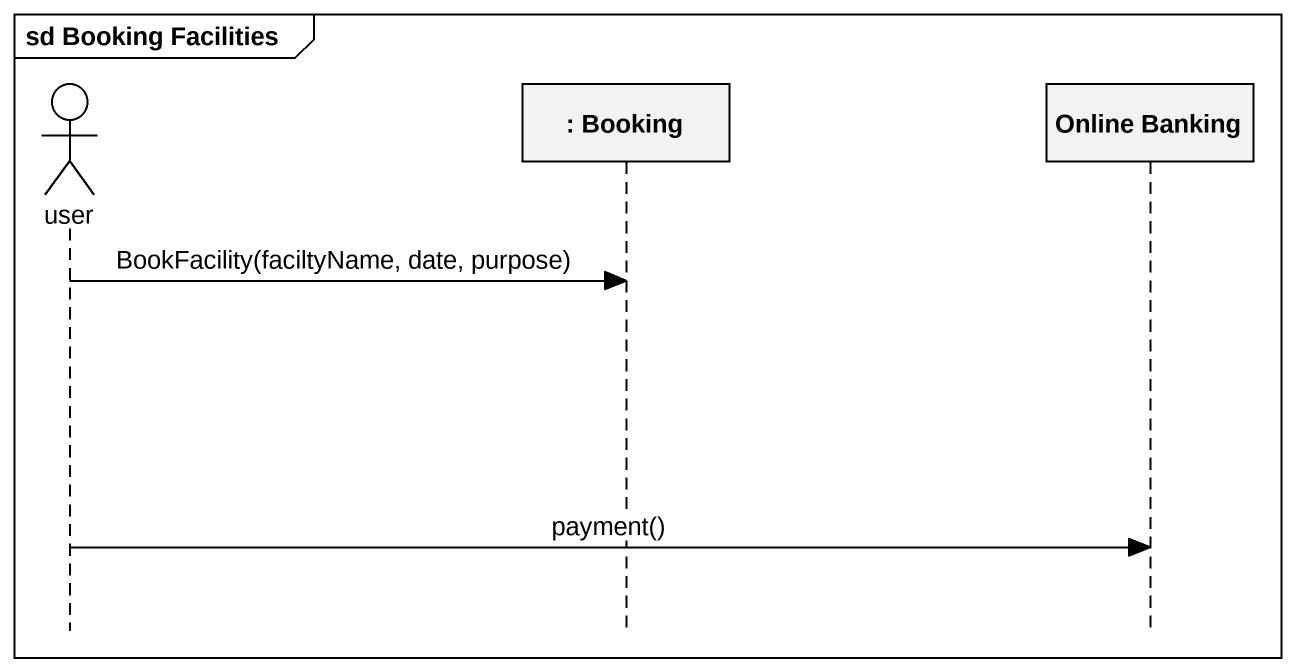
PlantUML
@startuml
mainframe sd Booking Facilities
hide footbox
actor user
participant ": Booking" as Booking
participant "Online Banking" as Online_Banking

user -> Booking : BookFacility(faciltyName, date, purpose)
user -> Online_Banking : payment()
@enduml
